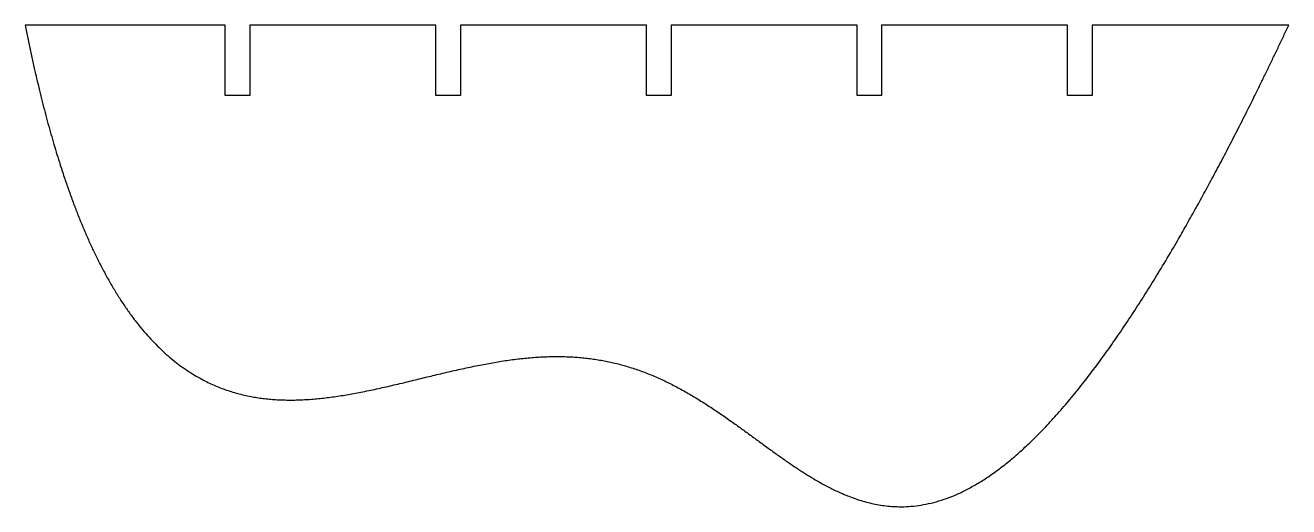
# Model space of a CAD drawing. Header units: millimetres. Extents: x -180 to 0, y -69 to 0.
import ezdxf

# ---------------------------------------------------------------- set-up
doc = ezdxf.new("R2010")
doc.units = ezdxf.units.MM
doc.layers.get('0').update_dxf_attribs({"linetype": 'CONTINUOUS'})

msp = doc.modelspace()

# ---------------------------------------------------------------- linework, layer by layer
for p, q in [((-151.5, 0), (-180, 0)), ((-151.5, -10), (-151.5, 0)), ((-121.5, 0), (-148, 0)), ((-148, 0), (-148, -10)), ((-121.5, -10), (-121.5, 0)), ((-91.5, 0), (-118, 0)), ((-118, 0), (-118, -10)), ((-91.5, -10), (-91.5, 0)), ((-61.5, 0), (-88, 0)), ((-88, 0), (-88, -10)), ((-61.5, -10), (-61.5, 0)), ((-31.5, 0), (-58, 0)), ((-58, 0), (-58, -10)), ((-31.5, -10), (-31.5, 0)), ((0, 0), (-28, 0)), ((-28, 0), (-28, -10)), ((-148, -10), (-151.5, -10)), ((-118, -10), (-121.5, -10)), ((-88, -10), (-91.5, -10)), ((-58, -10), (-61.5, -10)), ((-28, -10), (-31.5, -10))]:
    msp.add_line(p, q)
msp.add_open_spline([(-180, 0), (-179.15, -4.36), (-177.32, -12.63), (-174.23, -23.67), (-169.42, -35.64), (-162.23, -46.04), (-153.92, -52.07), (-144.6, -54.16), (-134.48, -53.16), (-123.92, -50.46), (-113.33, -47.75), (-103.14, -46.61), (-93.65, -48.12), (-84.93, -52.36), (-76.81, -58.31), (-68.99, -64.34), (-61.08, -68.61), (-52.77, -69.56), (-43.84, -66.19), (-34.17, -57.88), (-23.69, -44.34), (-14.63, -29.26), (-7.46, -15.55), (-2.52, -5.36), (0, 0)], degree=5)

doc.saveas('drawing.dxf')
